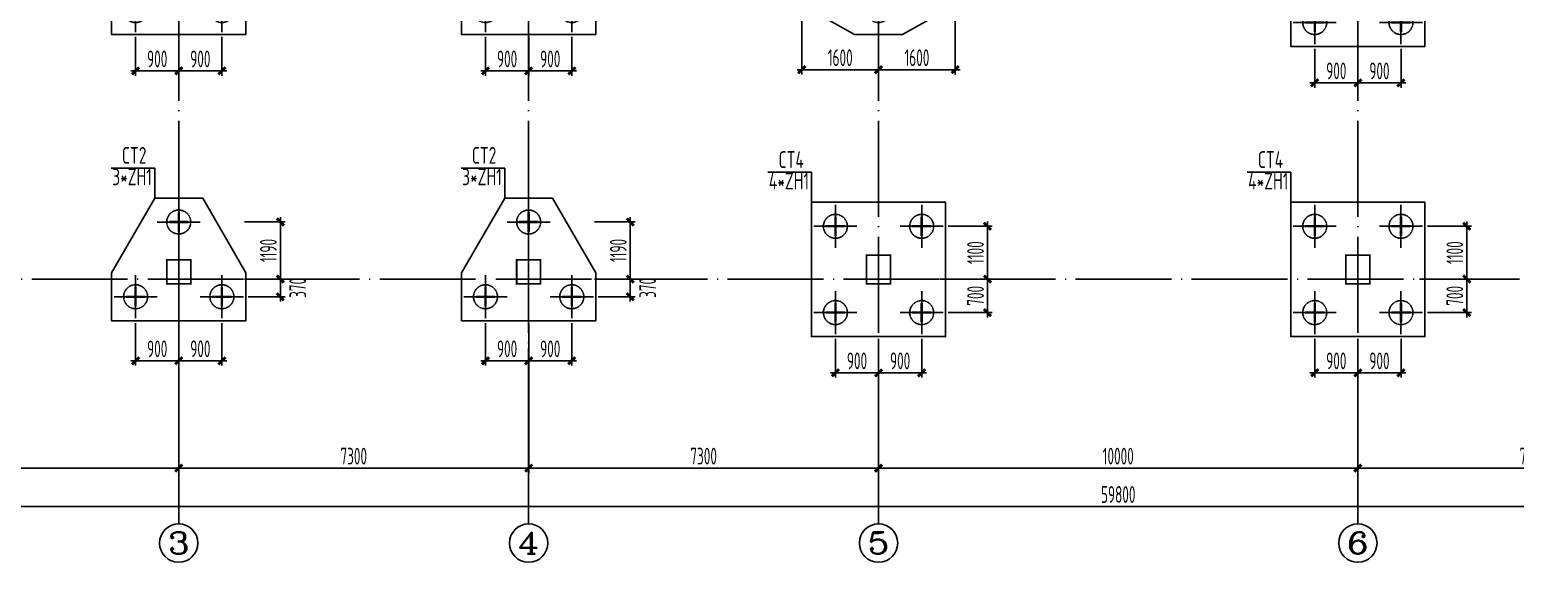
# Model space of a CAD drawing. Extents: x -472319 to -112444, y -516749 to -5704.
# Drawn here: x -408962 to -377968, y -167784 to -156676 of the extents above; entities that cross this region are included whole.
import ezdxf
from ezdxf.enums import TextEntityAlignment as Align

# ---------------------------------------------------------------- set-up
doc = ezdxf.new("R2010")
doc.units = 0
doc.header["$LTSCALE"] = 100
doc.header["$MEASUREMENT"] = 0
for name, pattern in [('CENTER', [2, 1.25, -0.25, 0.25, -0.25]), ('DASHED', [0.75, 0.5, -0.25]), ('DOTE', [2.42, 2, -0.2, 0.02, -0.2])]:
    doc.linetypes.add(name, pattern=pattern)
for name, color, linetype in [('AXIS', 3, 'Continuous'), ('AXIS_TEXT', 7, 'Continuous'), ('CT', 255, 'Continuous'), ('DOTE', 1, 'CENTER'), ('PILE_DASH', 9, 'DASHED'), ('填充', 8, 'Continuous'), ('柱', 2, 'Continuous'), ('桩线', 3, 'Continuous'), ('洞口边线', 7, 'Continuous')]:
    doc.layers.add(name, color=color, linetype=linetype)
doc.styles.add('_TCH_AXIS', font='COMPLEX', dxfattribs={"bigfont": 'GBCBIG'})
doc.styles.add('COMPLEX', font='COMPLEX')
doc.styles.add('HZ', font='tssdeng.shx', dxfattribs={"width": 0.6, "height": 350, "bigfont": 'a.shx'})
doc.styles.add('TSSD_Dimension', font='Tssdeng.shx', dxfattribs={"width": 0.7, "bigfont": 'hztxt.shx'})
doc.dimstyles.new('DIMN', dxfattribs={"dimtxt": 350, "dimasz": 150, "dimexe": 100, "dimexo": 100, "dimgap": 75, "dimtad": 1, "dimdec": 0, "dimzin": 0, "dimdsep": 46, "dimtxsty": 'HZ', "dimblk": 'ARCHTICK', "dimcen": 0.09, "dimdle": 100, "dimclrd": 3, "dimclre": 3, "dimclrt": 7, "dimazin": 2, "dimtfac": 1, "dimtdec": 0, "dimtmove": 2, "dimatfit": 3, "dimldrblk": 'ARCHTICK', "dimfxl": 1, "dimtolj": 1, "dimtzin": 0, "dimarcsym": 0})

# ---------------------------------------------------------------- blocks, each defined once
blk = doc.blocks.new('_ArchTick')
at = {"color": 0, "linetype": 'ByBlock', "const_width": 0.4}
blk.add_lwpolyline([(-0.5, -0.5), (0.5, 0.5)], dxfattribs=at)
blk = doc.blocks.new('*D164')
at = {"layer": 'AXIS', "color": 3, "lineweight": -2, "transparency": 16777216}
for p, q in [((-413152, -163420), (-413152, -165920)), ((-405852, -163420), (-405852, -165920)), ((-413252, -165820), (-405752, -165820))]:
    blk.add_line(p, q, dxfattribs=at)
at = {"layer": 'Defpoints', "color": 0, "transparency": 16777216}
for p in [(-413152, -163320), (-405852, -163320), (-405852, -165820)]:
    blk.add_point(p, dxfattribs=at)
at = {"layer": 'AXIS', "color": 3, "lineweight": -2, "transparency": 16777216, "xscale": 150, "yscale": 150, "zscale": 150, "rotation": 180}
blk.add_blockref('_ArchTick', (-413152, -165820), dxfattribs=at)
at = {"layer": 'AXIS', "color": 3, "lineweight": -2, "transparency": 16777216, "xscale": 150, "yscale": 150, "zscale": 150}
blk.add_blockref('_ArchTick', (-405852, -165820), dxfattribs=at)
at = {"layer": 'AXIS', "color": 7, "transparency": 16777216, "insert": (-409502, -165570), "char_height": 350, "attachment_point": 5, "style": 'HZ'}
blk.add_mtext('\\A1;7300', dxfattribs=at)
blk = doc.blocks.new('*D165')
at = {"layer": 'AXIS', "color": 3, "lineweight": -2, "transparency": 16777216}
for p, q in [((-405852, -163420), (-405852, -165920)), ((-398552, -163420), (-398552, -165920)), ((-405952, -165820), (-398452, -165820))]:
    blk.add_line(p, q, dxfattribs=at)
at = {"layer": 'Defpoints', "color": 0, "transparency": 16777216}
for p in [(-405852, -163320), (-398552, -163320), (-398552, -165820)]:
    blk.add_point(p, dxfattribs=at)
at = {"layer": 'AXIS', "color": 3, "lineweight": -2, "transparency": 16777216, "xscale": 150, "yscale": 150, "zscale": 150, "rotation": 180}
blk.add_blockref('_ArchTick', (-405852, -165820), dxfattribs=at)
at = {"layer": 'AXIS', "color": 3, "lineweight": -2, "transparency": 16777216, "xscale": 150, "yscale": 150, "zscale": 150}
blk.add_blockref('_ArchTick', (-398552, -165820), dxfattribs=at)
at = {"layer": 'AXIS', "color": 7, "transparency": 16777216, "insert": (-402202, -165570), "char_height": 350, "attachment_point": 5, "style": 'HZ'}
blk.add_mtext('\\A1;7300', dxfattribs=at)
blk = doc.blocks.new('*D166')
at = {"layer": 'AXIS', "color": 3, "lineweight": -2, "transparency": 16777216}
for p, q in [((-398552, -163420), (-398552, -165920)), ((-391252, -163420), (-391252, -165920)), ((-398652, -165820), (-391152, -165820))]:
    blk.add_line(p, q, dxfattribs=at)
at = {"layer": 'Defpoints', "color": 0, "transparency": 16777216}
for p in [(-398552, -163320), (-391252, -163320), (-391252, -165820)]:
    blk.add_point(p, dxfattribs=at)
at = {"layer": 'AXIS', "color": 3, "lineweight": -2, "transparency": 16777216, "xscale": 150, "yscale": 150, "zscale": 150, "rotation": 180}
blk.add_blockref('_ArchTick', (-398552, -165820), dxfattribs=at)
at = {"layer": 'AXIS', "color": 3, "lineweight": -2, "transparency": 16777216, "xscale": 150, "yscale": 150, "zscale": 150}
blk.add_blockref('_ArchTick', (-391252, -165820), dxfattribs=at)
at = {"layer": 'AXIS', "color": 7, "transparency": 16777216, "insert": (-394902, -165570), "char_height": 350, "attachment_point": 5, "style": 'HZ'}
blk.add_mtext('\\A1;7300', dxfattribs=at)
blk = doc.blocks.new('*D167')
at = {"layer": 'AXIS', "color": 3, "lineweight": -2, "transparency": 16777216}
for p, q in [((-391252, -163420), (-391252, -165920)), ((-381252, -163420), (-381252, -165920)), ((-391352, -165820), (-381152, -165820))]:
    blk.add_line(p, q, dxfattribs=at)
at = {"layer": 'Defpoints', "color": 0, "transparency": 16777216}
for p in [(-391252, -163320), (-381252, -163320), (-381252, -165820)]:
    blk.add_point(p, dxfattribs=at)
at = {"layer": 'AXIS', "color": 3, "lineweight": -2, "transparency": 16777216, "xscale": 150, "yscale": 150, "zscale": 150, "rotation": 180}
blk.add_blockref('_ArchTick', (-391252, -165820), dxfattribs=at)
at = {"layer": 'AXIS', "color": 3, "lineweight": -2, "transparency": 16777216, "xscale": 150, "yscale": 150, "zscale": 150}
blk.add_blockref('_ArchTick', (-381252, -165820), dxfattribs=at)
at = {"layer": 'AXIS', "color": 7, "transparency": 16777216, "insert": (-386252, -165570), "char_height": 350, "attachment_point": 5, "style": 'HZ'}
blk.add_mtext('\\A1;10000', dxfattribs=at)
blk = doc.blocks.new('*D168')
at = {"layer": 'AXIS', "color": 3, "lineweight": -2, "transparency": 16777216}
for p, q in [((-381252, -163420), (-381252, -165920)), ((-373952, -163420), (-373952, -165920)), ((-381352, -165820), (-373852, -165820))]:
    blk.add_line(p, q, dxfattribs=at)
at = {"layer": 'Defpoints', "color": 0, "transparency": 16777216}
for p in [(-381252, -163320), (-373952, -163320), (-373952, -165820)]:
    blk.add_point(p, dxfattribs=at)
at = {"layer": 'AXIS', "color": 3, "lineweight": -2, "transparency": 16777216, "xscale": 150, "yscale": 150, "zscale": 150, "rotation": 180}
blk.add_blockref('_ArchTick', (-381252, -165820), dxfattribs=at)
at = {"layer": 'AXIS', "color": 3, "lineweight": -2, "transparency": 16777216, "xscale": 150, "yscale": 150, "zscale": 150}
blk.add_blockref('_ArchTick', (-373952, -165820), dxfattribs=at)
at = {"layer": 'AXIS', "color": 7, "transparency": 16777216, "insert": (-377602, -165570), "char_height": 350, "attachment_point": 5, "style": 'HZ'}
blk.add_mtext('\\A1;7300', dxfattribs=at)
blk = doc.blocks.new('*D172')
at = {"layer": 'AXIS', "color": 3, "lineweight": -2, "transparency": 16777216}
for p, q in [((-416152, -163420), (-416152, -166720)), ((-356352, -163420), (-356352, -166720)), ((-416252, -166620), (-356252, -166620))]:
    blk.add_line(p, q, dxfattribs=at)
at = {"layer": 'Defpoints', "color": 0, "transparency": 16777216}
for p in [(-416152, -163320), (-356352, -163320), (-356352, -166620)]:
    blk.add_point(p, dxfattribs=at)
at = {"layer": 'AXIS', "color": 3, "lineweight": -2, "transparency": 16777216, "xscale": 150, "yscale": 150, "zscale": 150, "rotation": 180}
blk.add_blockref('_ArchTick', (-416152, -166620), dxfattribs=at)
at = {"layer": 'AXIS', "color": 3, "lineweight": -2, "transparency": 16777216, "xscale": 150, "yscale": 150, "zscale": 150}
blk.add_blockref('_ArchTick', (-356352, -166620), dxfattribs=at)
at = {"layer": 'AXIS', "color": 7, "transparency": 16777216, "insert": (-386252, -166370), "char_height": 350, "attachment_point": 5, "style": 'HZ'}
blk.add_mtext('\\A1;59800', dxfattribs=at)
blk = doc.blocks.new('_AXISO')
blk.add_circle((0, 0), 0.5)
at = {"layer": 'AXIS_TEXT', "style": 'COMPLEX', "width": 1.041667}
blk.add_attdef('A', text='', height=0.56, dxfattribs=at).set_placement((-0.25, -0.28), (0.25, -0.28), align=Align.FIT)
blk = doc.blocks.new('A$C75B14074')
at = {"layer": 'CT'}
blk.add_lwpolyline([(1900, 2559), (900, 2559), (0, 1000), (0, 0), (2800, 0), (2800, 1000), (1900, 2559)], dxfattribs=at)
at = {"layer": 'Defpoints', "ltscale": 0.5}
blk.add_point((1400, 1020), dxfattribs=at)
at = {"layer": 'PILE_DASH', "ltscale": 0.2}
for points in [[(1400, 2309, 1), (1400, 1809, 1)], [(500, 750, 1), (500, 250, 1)], [(2300, 750, 1), (2300, 250, 1)]]:
    blk.add_lwpolyline(points, format="xyb", close=True, dxfattribs=at)
at = {"layer": '桩线', "ltscale": 10}
for p, q in [((1400, 2509), (1400, 1609)), ((950, 2059), (1850, 2059)), ((500, 950), (500, 50)), ((2300, 950), (2300, 50)), ((50, 500), (950, 500)), ((1850, 500), (2750, 500))]:
    blk.add_line(p, q, dxfattribs=at)
at = {"layer": '桩线', "const_width": 50}
for points in [[(1400, 1859), (1400, 2259)], [(1600, 2059), (1200, 2059)], [(500, 300), (500, 700)], [(2300, 300), (2300, 700)], [(700, 500), (300, 500)], [(2500, 500), (2100, 500)]]:
    blk.add_lwpolyline(points, dxfattribs=at)
blk = doc.blocks.new('*D263')
at = {"layer": 'Defpoints', "color": 0, "transparency": 16777216}
for p in [(-404502, -161876), (-403733, -161876), (-404502, -162246)]:
    blk.add_point(p, dxfattribs=at)
at = {"layer": '填充', "color": 3, "lineweight": -2, "transparency": 16777216}
for p, q in [((-403733, -162346), (-403733, -161776)), ((-404402, -161876), (-403633, -161876)), ((-404402, -162246), (-403633, -162246))]:
    blk.add_line(p, q, dxfattribs=at)
at = {"layer": '填充', "color": 3, "lineweight": -2, "transparency": 16777216, "xscale": 150, "yscale": 150, "zscale": 150}
for p, rotation in [((-403733, -161876), 90), ((-403733, -162246), 270)]:
    blk.add_blockref('_ArchTick', p, dxfattribs=dict(at, rotation=rotation))
at = {"layer": '填充', "color": 7, "transparency": 16777216, "insert": (-403370, -162061), "char_height": 350, "attachment_point": 5, "rotation": 90, "style": 'HZ'}
blk.add_mtext('\\A1;370', dxfattribs=at)
blk = doc.blocks.new('*D97')
at = {"layer": 'Defpoints', "color": 0, "transparency": 16777216}
for p in [(-404578, -160686), (-404578, -161876), (-403733, -161876)]:
    blk.add_point(p, dxfattribs=at)
at = {"layer": '填充', "color": 3, "lineweight": -2, "transparency": 16777216}
for p, q in [((-404478, -160686), (-403633, -160686)), ((-403733, -160586), (-403733, -161976)), ((-404478, -161876), (-403633, -161876))]:
    blk.add_line(p, q, dxfattribs=at)
at = {"layer": '填充', "color": 3, "lineweight": -2, "transparency": 16777216, "xscale": 150, "yscale": 150, "zscale": 150}
for p, rotation in [((-403733, -160686), 90), ((-403733, -161876), 270)]:
    blk.add_blockref('_ArchTick', p, dxfattribs=dict(at, rotation=rotation))
at = {"layer": '填充', "color": 7, "transparency": 16777216, "insert": (-403983, -161281), "char_height": 350, "attachment_point": 5, "rotation": 90, "style": 'HZ'}
blk.add_mtext('\\A1;1190', dxfattribs=at)
blk = doc.blocks.new('*D264')
at = {"layer": 'Defpoints', "color": 0, "transparency": 16777216}
for p in [(-405852, -162696), (-404952, -162696), (-405852, -163582)]:
    blk.add_point(p, dxfattribs=at)
at = {"layer": '填充', "color": 3, "lineweight": -2, "transparency": 16777216}
for p, q in [((-405852, -162796), (-405852, -163682)), ((-404952, -162796), (-404952, -163682)), ((-404852, -163582), (-405952, -163582))]:
    blk.add_line(p, q, dxfattribs=at)
at = {"layer": '填充', "color": 3, "lineweight": -2, "transparency": 16777216, "xscale": 150, "yscale": 150, "zscale": 150, "rotation": 180}
blk.add_blockref('_ArchTick', (-405852, -163582), dxfattribs=at)
at = {"layer": '填充', "color": 3, "lineweight": -2, "transparency": 16777216, "xscale": 150, "yscale": 150, "zscale": 150}
blk.add_blockref('_ArchTick', (-404952, -163582), dxfattribs=at)
at = {"layer": '填充', "color": 7, "transparency": 16777216, "insert": (-405402, -163332), "char_height": 350, "attachment_point": 5, "style": 'HZ'}
blk.add_mtext('\\A1;900', dxfattribs=at)
blk = doc.blocks.new('*D98')
at = {"layer": 'Defpoints', "color": 0, "transparency": 16777216}
for p in [(-406752, -162696), (-405852, -162696), (-405852, -163582)]:
    blk.add_point(p, dxfattribs=at)
at = {"layer": '填充', "color": 3, "lineweight": -2, "transparency": 16777216}
for p, q in [((-406752, -162796), (-406752, -163682)), ((-405852, -162796), (-405852, -163682)), ((-406852, -163582), (-405752, -163582))]:
    blk.add_line(p, q, dxfattribs=at)
at = {"layer": '填充', "color": 3, "lineweight": -2, "transparency": 16777216, "xscale": 150, "yscale": 150, "zscale": 150, "rotation": 180}
blk.add_blockref('_ArchTick', (-406752, -163582), dxfattribs=at)
at = {"layer": '填充', "color": 3, "lineweight": -2, "transparency": 16777216, "xscale": 150, "yscale": 150, "zscale": 150}
blk.add_blockref('_ArchTick', (-405852, -163582), dxfattribs=at)
at = {"layer": '填充', "color": 7, "transparency": 16777216, "insert": (-406302, -163332), "char_height": 350, "attachment_point": 5, "style": 'HZ'}
blk.add_mtext('\\A1;900', dxfattribs=at)
blk = doc.blocks.new('*D99')
at = {"layer": 'Defpoints', "color": 0, "transparency": 16777216}
for p in [(-397202, -161876), (-396433, -161876), (-397202, -162246)]:
    blk.add_point(p, dxfattribs=at)
at = {"layer": '填充', "color": 3, "lineweight": -2, "transparency": 16777216}
for p, q in [((-396433, -162346), (-396433, -161776)), ((-397102, -161876), (-396333, -161876)), ((-397102, -162246), (-396333, -162246))]:
    blk.add_line(p, q, dxfattribs=at)
at = {"layer": '填充', "color": 3, "lineweight": -2, "transparency": 16777216, "xscale": 150, "yscale": 150, "zscale": 150}
for p, rotation in [((-396433, -161876), 90), ((-396433, -162246), 270)]:
    blk.add_blockref('_ArchTick', p, dxfattribs=dict(at, rotation=rotation))
at = {"layer": '填充', "color": 7, "transparency": 16777216, "insert": (-396070, -162061), "char_height": 350, "attachment_point": 5, "rotation": 90, "style": 'HZ'}
blk.add_mtext('\\A1;370', dxfattribs=at)
blk = doc.blocks.new('*D100')
at = {"layer": 'Defpoints', "color": 0, "transparency": 16777216}
for p in [(-397278, -160686), (-397278, -161876), (-396433, -161876)]:
    blk.add_point(p, dxfattribs=at)
at = {"layer": '填充', "color": 3, "lineweight": -2, "transparency": 16777216}
for p, q in [((-397178, -160686), (-396333, -160686)), ((-396433, -160586), (-396433, -161976)), ((-397178, -161876), (-396333, -161876))]:
    blk.add_line(p, q, dxfattribs=at)
at = {"layer": '填充', "color": 3, "lineweight": -2, "transparency": 16777216, "xscale": 150, "yscale": 150, "zscale": 150}
for p, rotation in [((-396433, -160686), 90), ((-396433, -161876), 270)]:
    blk.add_blockref('_ArchTick', p, dxfattribs=dict(at, rotation=rotation))
at = {"layer": '填充', "color": 7, "transparency": 16777216, "insert": (-396683, -161281), "char_height": 350, "attachment_point": 5, "rotation": 90, "style": 'HZ'}
blk.add_mtext('\\A1;1190', dxfattribs=at)
blk = doc.blocks.new('*D101')
at = {"layer": 'Defpoints', "color": 0, "transparency": 16777216}
for p in [(-398552, -162696), (-397652, -162696), (-398552, -163582)]:
    blk.add_point(p, dxfattribs=at)
at = {"layer": '填充', "color": 3, "lineweight": -2, "transparency": 16777216}
for p, q in [((-398552, -162796), (-398552, -163682)), ((-397652, -162796), (-397652, -163682)), ((-397552, -163582), (-398652, -163582))]:
    blk.add_line(p, q, dxfattribs=at)
at = {"layer": '填充', "color": 3, "lineweight": -2, "transparency": 16777216, "xscale": 150, "yscale": 150, "zscale": 150, "rotation": 180}
blk.add_blockref('_ArchTick', (-398552, -163582), dxfattribs=at)
at = {"layer": '填充', "color": 3, "lineweight": -2, "transparency": 16777216, "xscale": 150, "yscale": 150, "zscale": 150}
blk.add_blockref('_ArchTick', (-397652, -163582), dxfattribs=at)
at = {"layer": '填充', "color": 7, "transparency": 16777216, "insert": (-398102, -163332), "char_height": 350, "attachment_point": 5, "style": 'HZ'}
blk.add_mtext('\\A1;900', dxfattribs=at)
blk = doc.blocks.new('*D102')
at = {"layer": 'Defpoints', "color": 0, "transparency": 16777216}
for p in [(-399452, -162696), (-398552, -162696), (-398552, -163582)]:
    blk.add_point(p, dxfattribs=at)
at = {"layer": '填充', "color": 3, "lineweight": -2, "transparency": 16777216}
for p, q in [((-399452, -162796), (-399452, -163682)), ((-398552, -162796), (-398552, -163682)), ((-399552, -163582), (-398452, -163582))]:
    blk.add_line(p, q, dxfattribs=at)
at = {"layer": '填充', "color": 3, "lineweight": -2, "transparency": 16777216, "xscale": 150, "yscale": 150, "zscale": 150, "rotation": 180}
blk.add_blockref('_ArchTick', (-399452, -163582), dxfattribs=at)
at = {"layer": '填充', "color": 3, "lineweight": -2, "transparency": 16777216, "xscale": 150, "yscale": 150, "zscale": 150}
blk.add_blockref('_ArchTick', (-398552, -163582), dxfattribs=at)
at = {"layer": '填充', "color": 7, "transparency": 16777216, "insert": (-399002, -163332), "char_height": 350, "attachment_point": 5, "style": 'HZ'}
blk.add_mtext('\\A1;900', dxfattribs=at)
blk = doc.blocks.new('A$C20973FE6')
at = {"layer": 'CT'}
blk.add_lwpolyline([(0, 2800), (2800, 2800), (2800, 0), (0, 0)], close=True, dxfattribs=at)
at = {"layer": 'Defpoints', "ltscale": 0.5}
blk.add_point((1400, 1400), dxfattribs=at)
at = {"layer": 'PILE_DASH', "ltscale": 0.2}
for points in [[(500, 2050, -1), (500, 2550, -1)], [(2300, 2050, -1), (2300, 2550, -1)], [(500, 250, -1), (500, 750, -1)], [(2300, 250, -1), (2300, 750, -1)]]:
    blk.add_lwpolyline(points, format="xyb", close=True, dxfattribs=at)
at = {"layer": '桩线', "ltscale": 10}
for p, q in [((500, 1850), (500, 2750)), ((2300, 1850), (2300, 2750)), ((50, 2300), (950, 2300)), ((1850, 2300), (2750, 2300)), ((500, 50), (500, 950)), ((2300, 50), (2300, 950)), ((50, 500), (950, 500)), ((1850, 500), (2750, 500))]:
    blk.add_line(p, q, dxfattribs=at)
at = {"layer": '桩线', "const_width": 50}
for points in [[(500, 2500), (500, 2100)], [(2300, 2500), (2300, 2100)], [(700, 2300), (300, 2300)], [(2500, 2300), (2100, 2300)], [(500, 700), (500, 300)], [(2300, 700), (2300, 300)], [(700, 500), (300, 500)], [(2500, 500), (2100, 500)]]:
    blk.add_lwpolyline(points, dxfattribs=at)
blk = doc.blocks.new('*D136')
at = {"layer": 'Defpoints', "color": 0, "transparency": 16777216}
for p in [(-389902, -160776), (-389902, -161876), (-388979, -161876)]:
    blk.add_point(p, dxfattribs=at)
at = {"layer": '填充', "color": 3, "lineweight": -2, "transparency": 16777216}
for p, q in [((-389802, -160776), (-388879, -160776)), ((-388979, -160676), (-388979, -161976)), ((-389802, -161876), (-388879, -161876))]:
    blk.add_line(p, q, dxfattribs=at)
at = {"layer": '填充', "color": 3, "lineweight": -2, "transparency": 16777216, "xscale": 150, "yscale": 150, "zscale": 150}
for p, rotation in [((-388979, -160776), 90), ((-388979, -161876), 270)]:
    blk.add_blockref('_ArchTick', p, dxfattribs=dict(at, rotation=rotation))
at = {"layer": '填充', "color": 7, "transparency": 16777216, "insert": (-389229, -161326), "char_height": 350, "attachment_point": 5, "rotation": 90, "style": 'HZ'}
blk.add_mtext('\\A1;1100', dxfattribs=at)
blk = doc.blocks.new('*D137')
at = {"layer": 'Defpoints', "color": 0, "transparency": 16777216}
for p in [(-390065, -161876), (-388979, -161876), (-389902, -162576)]:
    blk.add_point(p, dxfattribs=at)
at = {"layer": '填充', "color": 3, "lineweight": -2, "transparency": 16777216}
for p, q in [((-388979, -162676), (-388979, -161776)), ((-389965, -161876), (-388879, -161876)), ((-389802, -162576), (-388879, -162576))]:
    blk.add_line(p, q, dxfattribs=at)
at = {"layer": '填充', "color": 3, "lineweight": -2, "transparency": 16777216, "xscale": 150, "yscale": 150, "zscale": 150}
for p, rotation in [((-388979, -161876), 90), ((-388979, -162576), 270)]:
    blk.add_blockref('_ArchTick', p, dxfattribs=dict(at, rotation=rotation))
at = {"layer": '填充', "color": 7, "transparency": 16777216, "insert": (-389229, -162226), "char_height": 350, "attachment_point": 5, "rotation": 90, "style": 'HZ'}
blk.add_mtext('\\A1;700', dxfattribs=at)
blk = doc.blocks.new('*D138')
at = {"layer": 'Defpoints', "color": 0, "transparency": 16777216}
for p in [(-391252, -163026), (-390352, -163026), (-391252, -163833)]:
    blk.add_point(p, dxfattribs=at)
at = {"layer": '填充', "color": 3, "lineweight": -2, "transparency": 16777216}
for p, q in [((-391252, -163126), (-391252, -163933)), ((-390352, -163126), (-390352, -163933)), ((-390252, -163833), (-391352, -163833))]:
    blk.add_line(p, q, dxfattribs=at)
at = {"layer": '填充', "color": 3, "lineweight": -2, "transparency": 16777216, "xscale": 150, "yscale": 150, "zscale": 150, "rotation": 180}
blk.add_blockref('_ArchTick', (-391252, -163833), dxfattribs=at)
at = {"layer": '填充', "color": 3, "lineweight": -2, "transparency": 16777216, "xscale": 150, "yscale": 150, "zscale": 150}
blk.add_blockref('_ArchTick', (-390352, -163833), dxfattribs=at)
at = {"layer": '填充', "color": 7, "transparency": 16777216, "insert": (-390802, -163583), "char_height": 350, "attachment_point": 5, "style": 'HZ'}
blk.add_mtext('\\A1;900', dxfattribs=at)
blk = doc.blocks.new('*D139')
at = {"layer": 'Defpoints', "color": 0, "transparency": 16777216}
for p in [(-392152, -163026), (-391252, -163026), (-391252, -163833)]:
    blk.add_point(p, dxfattribs=at)
at = {"layer": '填充', "color": 3, "lineweight": -2, "transparency": 16777216}
for p, q in [((-392152, -163126), (-392152, -163933)), ((-391252, -163126), (-391252, -163933)), ((-392252, -163833), (-391152, -163833))]:
    blk.add_line(p, q, dxfattribs=at)
at = {"layer": '填充', "color": 3, "lineweight": -2, "transparency": 16777216, "xscale": 150, "yscale": 150, "zscale": 150, "rotation": 180}
blk.add_blockref('_ArchTick', (-392152, -163833), dxfattribs=at)
at = {"layer": '填充', "color": 3, "lineweight": -2, "transparency": 16777216, "xscale": 150, "yscale": 150, "zscale": 150}
blk.add_blockref('_ArchTick', (-391252, -163833), dxfattribs=at)
at = {"layer": '填充', "color": 7, "transparency": 16777216, "insert": (-391702, -163583), "char_height": 350, "attachment_point": 5, "style": 'HZ'}
blk.add_mtext('\\A1;900', dxfattribs=at)
blk = doc.blocks.new('*D140')
at = {"layer": 'Defpoints', "color": 0, "transparency": 16777216}
for p in [(-379902, -160776), (-379902, -161876), (-378979, -161876)]:
    blk.add_point(p, dxfattribs=at)
at = {"layer": '填充', "color": 3, "lineweight": -2, "transparency": 16777216}
for p, q in [((-379802, -160776), (-378879, -160776)), ((-378979, -160676), (-378979, -161976)), ((-379802, -161876), (-378879, -161876))]:
    blk.add_line(p, q, dxfattribs=at)
at = {"layer": '填充', "color": 3, "lineweight": -2, "transparency": 16777216, "xscale": 150, "yscale": 150, "zscale": 150}
for p, rotation in [((-378979, -160776), 90), ((-378979, -161876), 270)]:
    blk.add_blockref('_ArchTick', p, dxfattribs=dict(at, rotation=rotation))
at = {"layer": '填充', "color": 7, "transparency": 16777216, "insert": (-379229, -161326), "char_height": 350, "attachment_point": 5, "rotation": 90, "style": 'HZ'}
blk.add_mtext('\\A1;1100', dxfattribs=at)
blk = doc.blocks.new('*D141')
at = {"layer": 'Defpoints', "color": 0, "transparency": 16777216}
for p in [(-380065, -161876), (-378979, -161876), (-379902, -162576)]:
    blk.add_point(p, dxfattribs=at)
at = {"layer": '填充', "color": 3, "lineweight": -2, "transparency": 16777216}
for p, q in [((-378979, -162676), (-378979, -161776)), ((-379965, -161876), (-378879, -161876)), ((-379802, -162576), (-378879, -162576))]:
    blk.add_line(p, q, dxfattribs=at)
at = {"layer": '填充', "color": 3, "lineweight": -2, "transparency": 16777216, "xscale": 150, "yscale": 150, "zscale": 150}
for p, rotation in [((-378979, -161876), 90), ((-378979, -162576), 270)]:
    blk.add_blockref('_ArchTick', p, dxfattribs=dict(at, rotation=rotation))
at = {"layer": '填充', "color": 7, "transparency": 16777216, "insert": (-379229, -162226), "char_height": 350, "attachment_point": 5, "rotation": 90, "style": 'HZ'}
blk.add_mtext('\\A1;700', dxfattribs=at)
blk = doc.blocks.new('*D142')
at = {"layer": 'Defpoints', "color": 0, "transparency": 16777216}
for p in [(-381252, -163026), (-380352, -163026), (-381252, -163833)]:
    blk.add_point(p, dxfattribs=at)
at = {"layer": '填充', "color": 3, "lineweight": -2, "transparency": 16777216}
for p, q in [((-381252, -163126), (-381252, -163933)), ((-380352, -163126), (-380352, -163933)), ((-380252, -163833), (-381352, -163833))]:
    blk.add_line(p, q, dxfattribs=at)
at = {"layer": '填充', "color": 3, "lineweight": -2, "transparency": 16777216, "xscale": 150, "yscale": 150, "zscale": 150, "rotation": 180}
blk.add_blockref('_ArchTick', (-381252, -163833), dxfattribs=at)
at = {"layer": '填充', "color": 3, "lineweight": -2, "transparency": 16777216, "xscale": 150, "yscale": 150, "zscale": 150}
blk.add_blockref('_ArchTick', (-380352, -163833), dxfattribs=at)
at = {"layer": '填充', "color": 7, "transparency": 16777216, "insert": (-380802, -163583), "char_height": 350, "attachment_point": 5, "style": 'HZ'}
blk.add_mtext('\\A1;900', dxfattribs=at)
blk = doc.blocks.new('*D143')
at = {"layer": 'Defpoints', "color": 0, "transparency": 16777216}
for p in [(-382152, -163026), (-381252, -163026), (-381252, -163833)]:
    blk.add_point(p, dxfattribs=at)
at = {"layer": '填充', "color": 3, "lineweight": -2, "transparency": 16777216}
for p, q in [((-382152, -163126), (-382152, -163933)), ((-381252, -163126), (-381252, -163933)), ((-382252, -163833), (-381152, -163833))]:
    blk.add_line(p, q, dxfattribs=at)
at = {"layer": '填充', "color": 3, "lineweight": -2, "transparency": 16777216, "xscale": 150, "yscale": 150, "zscale": 150, "rotation": 180}
blk.add_blockref('_ArchTick', (-382152, -163833), dxfattribs=at)
at = {"layer": '填充', "color": 3, "lineweight": -2, "transparency": 16777216, "xscale": 150, "yscale": 150, "zscale": 150}
blk.add_blockref('_ArchTick', (-381252, -163833), dxfattribs=at)
at = {"layer": '填充', "color": 7, "transparency": 16777216, "insert": (-381702, -163583), "char_height": 350, "attachment_point": 5, "style": 'HZ'}
blk.add_mtext('\\A1;900', dxfattribs=at)
blk = doc.blocks.new('A$C28571D46')
at = {"layer": 'CT'}
blk.add_lwpolyline([(2800, 0), (0, 0), (0, 0), (0, 4600), (2800, 4600), (2800, 0), (2800, 0)], dxfattribs=at)
at = {"layer": 'Defpoints', "ltscale": 0.5}
blk.add_point((1400, 2300), dxfattribs=at)
at = {"layer": 'PILE_DASH', "ltscale": 0.2}
for points in [[(500, 3850, -1), (500, 4350, -1)], [(2300, 3850, -1), (2300, 4350, -1)], [(500, 2050, -1), (500, 2550, -1)], [(2300, 2050, -1), (2300, 2550, -1)], [(500, 250, -1), (500, 750, -1)], [(2300, 250, -1), (2300, 750, -1)]]:
    blk.add_lwpolyline(points, format="xyb", close=True, dxfattribs=at)
at = {"layer": '桩线', "ltscale": 10}
for p, q in [((500, 3650), (500, 4550)), ((2300, 3650), (2300, 4550)), ((50, 4100), (950, 4100)), ((1850, 4100), (2750, 4100)), ((500, 1850), (500, 2750)), ((2300, 1850), (2300, 2750)), ((50, 2300), (950, 2300)), ((1850, 2300), (2750, 2300)), ((500, 50), (500, 950)), ((2300, 50), (2300, 950)), ((50, 500), (950, 500)), ((1850, 500), (2750, 500))]:
    blk.add_line(p, q, dxfattribs=at)
at = {"layer": '桩线', "const_width": 50}
for points in [[(700, 4100), (300, 4100)], [(500, 4300), (500, 3900)], [(2500, 4100), (2100, 4100)], [(2300, 4300), (2300, 3900)], [(500, 2500), (500, 2100)], [(2300, 2500), (2300, 2100)], [(700, 2300), (300, 2300)], [(2500, 2300), (2100, 2300)], [(500, 700), (500, 300)], [(2300, 700), (2300, 300)], [(700, 500), (300, 500)], [(2500, 500), (2100, 500)]]:
    blk.add_lwpolyline(points, dxfattribs=at)
blk = doc.blocks.new('*D252')
at = {"layer": 'Defpoints', "color": 0, "transparency": 16777216}
for p in [(-405852, -156726), (-404952, -156726), (-405852, -157535)]:
    blk.add_point(p, dxfattribs=at)
at = {"layer": '填充', "color": 3, "lineweight": -2, "transparency": 16777216}
for p, q in [((-405852, -156826), (-405852, -157635)), ((-404952, -156826), (-404952, -157635)), ((-404852, -157535), (-405952, -157535))]:
    blk.add_line(p, q, dxfattribs=at)
at = {"layer": '填充', "color": 3, "lineweight": -2, "transparency": 16777216, "xscale": 150, "yscale": 150, "zscale": 150, "rotation": 180}
blk.add_blockref('_ArchTick', (-405852, -157535), dxfattribs=at)
at = {"layer": '填充', "color": 3, "lineweight": -2, "transparency": 16777216, "xscale": 150, "yscale": 150, "zscale": 150}
blk.add_blockref('_ArchTick', (-404952, -157535), dxfattribs=at)
at = {"layer": '填充', "color": 7, "transparency": 16777216, "insert": (-405402, -157285), "char_height": 350, "attachment_point": 5, "style": 'HZ'}
blk.add_mtext('\\A1;900', dxfattribs=at)
blk = doc.blocks.new('*D253')
at = {"layer": 'Defpoints', "color": 0, "transparency": 16777216}
for p in [(-406752, -156726), (-405852, -156726), (-405852, -157535)]:
    blk.add_point(p, dxfattribs=at)
at = {"layer": '填充', "color": 3, "lineweight": -2, "transparency": 16777216}
for p, q in [((-406752, -156826), (-406752, -157635)), ((-405852, -156826), (-405852, -157635)), ((-406852, -157535), (-405752, -157535))]:
    blk.add_line(p, q, dxfattribs=at)
at = {"layer": '填充', "color": 3, "lineweight": -2, "transparency": 16777216, "xscale": 150, "yscale": 150, "zscale": 150, "rotation": 180}
blk.add_blockref('_ArchTick', (-406752, -157535), dxfattribs=at)
at = {"layer": '填充', "color": 3, "lineweight": -2, "transparency": 16777216, "xscale": 150, "yscale": 150, "zscale": 150}
blk.add_blockref('_ArchTick', (-405852, -157535), dxfattribs=at)
at = {"layer": '填充', "color": 7, "transparency": 16777216, "insert": (-406302, -157285), "char_height": 350, "attachment_point": 5, "style": 'HZ'}
blk.add_mtext('\\A1;900', dxfattribs=at)
blk = doc.blocks.new('*D22')
at = {"layer": 'Defpoints', "color": 0, "transparency": 16777216}
for p in [(-398552, -156726), (-397652, -156726), (-398552, -157535)]:
    blk.add_point(p, dxfattribs=at)
at = {"layer": '填充', "color": 3, "lineweight": -2, "transparency": 16777216}
for p, q in [((-398552, -156826), (-398552, -157635)), ((-397652, -156826), (-397652, -157635)), ((-397552, -157535), (-398652, -157535))]:
    blk.add_line(p, q, dxfattribs=at)
at = {"layer": '填充', "color": 3, "lineweight": -2, "transparency": 16777216, "xscale": 150, "yscale": 150, "zscale": 150, "rotation": 180}
blk.add_blockref('_ArchTick', (-398552, -157535), dxfattribs=at)
at = {"layer": '填充', "color": 3, "lineweight": -2, "transparency": 16777216, "xscale": 150, "yscale": 150, "zscale": 150}
blk.add_blockref('_ArchTick', (-397652, -157535), dxfattribs=at)
at = {"layer": '填充', "color": 7, "transparency": 16777216, "insert": (-398102, -157285), "char_height": 350, "attachment_point": 5, "style": 'HZ'}
blk.add_mtext('\\A1;900', dxfattribs=at)
blk = doc.blocks.new('*D23')
at = {"layer": 'Defpoints', "color": 0, "transparency": 16777216}
for p in [(-399452, -156726), (-398552, -156726), (-398552, -157535)]:
    blk.add_point(p, dxfattribs=at)
at = {"layer": '填充', "color": 3, "lineweight": -2, "transparency": 16777216}
for p, q in [((-399452, -156826), (-399452, -157635)), ((-398552, -156826), (-398552, -157635)), ((-399552, -157535), (-398452, -157535))]:
    blk.add_line(p, q, dxfattribs=at)
at = {"layer": '填充', "color": 3, "lineweight": -2, "transparency": 16777216, "xscale": 150, "yscale": 150, "zscale": 150, "rotation": 180}
blk.add_blockref('_ArchTick', (-399452, -157535), dxfattribs=at)
at = {"layer": '填充', "color": 3, "lineweight": -2, "transparency": 16777216, "xscale": 150, "yscale": 150, "zscale": 150}
blk.add_blockref('_ArchTick', (-398552, -157535), dxfattribs=at)
at = {"layer": '填充', "color": 7, "transparency": 16777216, "insert": (-399002, -157285), "char_height": 350, "attachment_point": 5, "style": 'HZ'}
blk.add_mtext('\\A1;900', dxfattribs=at)
blk = doc.blocks.new('*D40')
at = {"layer": 'Defpoints', "color": 0, "transparency": 16777216}
for p in [(-381252, -156726), (-380352, -156976), (-381252, -157785)]:
    blk.add_point(p, dxfattribs=at)
at = {"layer": '填充', "color": 3, "lineweight": -2, "transparency": 16777216}
for p, q in [((-381252, -156826), (-381252, -157885)), ((-380352, -157076), (-380352, -157885)), ((-380252, -157785), (-381352, -157785))]:
    blk.add_line(p, q, dxfattribs=at)
at = {"layer": '填充', "color": 3, "lineweight": -2, "transparency": 16777216, "xscale": 150, "yscale": 150, "zscale": 150, "rotation": 180}
blk.add_blockref('_ArchTick', (-381252, -157785), dxfattribs=at)
at = {"layer": '填充', "color": 3, "lineweight": -2, "transparency": 16777216, "xscale": 150, "yscale": 150, "zscale": 150}
blk.add_blockref('_ArchTick', (-380352, -157785), dxfattribs=at)
at = {"layer": '填充', "color": 7, "transparency": 16777216, "insert": (-380802, -157535), "char_height": 350, "attachment_point": 5, "style": 'HZ'}
blk.add_mtext('\\A1;900', dxfattribs=at)
blk = doc.blocks.new('*D41')
at = {"layer": 'Defpoints', "color": 0, "transparency": 16777216}
for p in [(-381252, -156726), (-382152, -156976), (-381252, -157785)]:
    blk.add_point(p, dxfattribs=at)
at = {"layer": '填充', "color": 3, "lineweight": -2, "transparency": 16777216}
for p, q in [((-381252, -156826), (-381252, -157885)), ((-382152, -157076), (-382152, -157885)), ((-382252, -157785), (-381152, -157785))]:
    blk.add_line(p, q, dxfattribs=at)
at = {"layer": '填充', "color": 3, "lineweight": -2, "transparency": 16777216, "xscale": 150, "yscale": 150, "zscale": 150, "rotation": 180}
blk.add_blockref('_ArchTick', (-382152, -157785), dxfattribs=at)
at = {"layer": '填充', "color": 3, "lineweight": -2, "transparency": 16777216, "xscale": 150, "yscale": 150, "zscale": 150}
blk.add_blockref('_ArchTick', (-381252, -157785), dxfattribs=at)
at = {"layer": '填充', "color": 7, "transparency": 16777216, "insert": (-381702, -157535), "char_height": 350, "attachment_point": 5, "style": 'HZ'}
blk.add_mtext('\\A1;900', dxfattribs=at)
blk = doc.blocks.new('A$C67631B70')
at = {"layer": 'CT', "ltscale": 10}
for p, q in [((0, 3700), (1600, 4600)), ((1600, 4600), (2600, 4600)), ((4200, 3700), (2600, 4600)), ((0, 900), (0, 3700)), ((4200, 3700), (4200, 900)), ((0, 900), (1600, 0)), ((4200, 900), (2600, 0)), ((1600, 0), (2600, 0)), ((1650, 0), (2550, 0))]:
    blk.add_line(p, q, dxfattribs=at)
at = {"layer": 'PILE_DASH', "ltscale": 0.2}
for points in [[(2100, 3850, -1), (2100, 4350, -1)], [(500, 2950, 1), (500, 3450, 1)], [(3700, 2950, -1), (3700, 3450, -1)], [(2100, 2550, 1), (2100, 2050, 1)], [(500, 1650, -1), (500, 1150, -1)], [(3700, 1650, 1), (3700, 1150, 1)], [(2100, 750, 1), (2100, 250, 1)]]:
    blk.add_lwpolyline(points, format="xyb", close=True, dxfattribs=at)
at = {"layer": '桩线', "ltscale": 10}
for p, q in [((2100, 3650), (2100, 4550)), ((1650, 4100), (2550, 4100)), ((500, 2750), (500, 3650)), ((3700, 2750), (3700, 3650)), ((950, 3200), (50, 3200)), ((3250, 3200), (4150, 3200)), ((2100, 2750), (2100, 1850)), ((1650, 2300), (2550, 2300)), ((500, 1850), (500, 950)), ((3700, 1850), (3700, 950)), ((950, 1400), (50, 1400)), ((3250, 1400), (4150, 1400)), ((2100, 950), (2100, 50)), ((1650, 500), (2550, 500))]:
    blk.add_line(p, q, dxfattribs=at)
at = {"layer": '桩线', "const_width": 50}
for points in [[(2300, 4100), (1900, 4100)], [(2100, 4300), (2100, 3900)], [(500, 3400), (500, 3000)], [(3700, 3400), (3700, 3000)], [(300, 3200), (700, 3200)], [(3900, 3200), (3500, 3200)], [(2100, 2100), (2100, 2500)], [(2300, 2300), (1900, 2300)], [(500, 1200), (500, 1600)], [(3700, 1200), (3700, 1600)], [(300, 1400), (700, 1400)], [(3900, 1400), (3500, 1400)], [(2100, 300), (2100, 700)], [(2300, 500), (1900, 500)]]:
    blk.add_lwpolyline(points, dxfattribs=at)
blk = doc.blocks.new('*D43')
at = {"layer": 'Defpoints', "color": 0, "transparency": 16777216}
for p in [(-389652, -155826), (-391252, -156776), (-389652, -157510)]:
    blk.add_point(p, dxfattribs=at)
at = {"layer": '填充', "color": 3, "lineweight": -2, "transparency": 16777216}
for p, q in [((-389652, -155926), (-389652, -157610)), ((-391252, -156876), (-391252, -157610)), ((-391352, -157510), (-389552, -157510))]:
    blk.add_line(p, q, dxfattribs=at)
at = {"layer": '填充', "color": 3, "lineweight": -2, "transparency": 16777216, "xscale": 150, "yscale": 150, "zscale": 150, "rotation": 180}
blk.add_blockref('_ArchTick', (-391252, -157510), dxfattribs=at)
at = {"layer": '填充', "color": 3, "lineweight": -2, "transparency": 16777216, "xscale": 150, "yscale": 150, "zscale": 150}
blk.add_blockref('_ArchTick', (-389652, -157510), dxfattribs=at)
at = {"layer": '填充', "color": 7, "transparency": 16777216, "insert": (-390452, -157260), "char_height": 350, "attachment_point": 5, "style": 'HZ'}
blk.add_mtext('\\A1;1600', dxfattribs=at)
blk = doc.blocks.new('*D44')
at = {"layer": 'Defpoints', "color": 0, "transparency": 16777216}
for p in [(-392852, -155826), (-391252, -156776), (-392852, -157510)]:
    blk.add_point(p, dxfattribs=at)
at = {"layer": '填充', "color": 3, "lineweight": -2, "transparency": 16777216}
for p, q in [((-392852, -155926), (-392852, -157610)), ((-391252, -156876), (-391252, -157610)), ((-391152, -157510), (-392952, -157510))]:
    blk.add_line(p, q, dxfattribs=at)
at = {"layer": '填充', "color": 3, "lineweight": -2, "transparency": 16777216, "xscale": 150, "yscale": 150, "zscale": 150, "rotation": 180}
blk.add_blockref('_ArchTick', (-392852, -157510), dxfattribs=at)
at = {"layer": '填充', "color": 3, "lineweight": -2, "transparency": 16777216, "xscale": 150, "yscale": 150, "zscale": 150}
blk.add_blockref('_ArchTick', (-391252, -157510), dxfattribs=at)
at = {"layer": '填充', "color": 7, "transparency": 16777216, "insert": (-392052, -157260), "char_height": 350, "attachment_point": 5, "style": 'HZ'}
blk.add_mtext('\\A1;1600', dxfattribs=at)

msp = doc.modelspace()

# ---------------------------------------------------------------- linework, layer by layer
at = {"layer": 'AXIS'}
for p, q in [((-405852.329, -163319.782), (-405852.329, -166984.078)), ((-398552.329, -163319.782), (-398552.329, -166984.078)), ((-391252.329, -163319.782), (-391252.329, -166984.078)), ((-381252.329, -163319.782), (-381252.329, -166984.078))]:
    msp.add_line(p, q, dxfattribs=at)
at = {"layer": 'DOTE', "linetype": 'DOTE', "ltscale": 10}
for p, q in [((-405852.329, -144056.242), (-405852.329, -163319.782)), ((-398552.329, -144056.242), (-398552.329, -163319.782)), ((-391252.329, -144056.242), (-391252.329, -163319.782)), ((-381252.329, -144056.242), (-381252.329, -163319.782)), ((-353680.518, -161875.89), (-418675.647, -161875.89))]:
    msp.add_line(p, q, dxfattribs=at)
at = {"layer": '柱', "const_width": 35}
for points in [[(-406102.329, -161975.89), (-405602.329, -161975.89), (-405602.329, -161475.89), (-406102.329, -161475.89)], [(-398802.329, -161975.89), (-398302.329, -161975.89), (-398302.329, -161475.89), (-398802.329, -161475.89)], [(-391502.329, -161975.89), (-391002.329, -161975.89), (-391002.329, -161375.89), (-391502.329, -161375.89)], [(-381502.329, -161975.89), (-381002.329, -161975.89), (-381002.329, -161375.89), (-381502.329, -161375.89)]]:
    msp.add_lwpolyline(points, close=True, dxfattribs=at)
at = {"layer": '洞口边线'}
for p, q in [((-406352.327, -159561.748), (-407259.783, -159561.748)), ((-406352.327, -160187.659), (-406352.327, -159561.748)), ((-399052.327, -159561.748), (-399959.783, -159561.748)), ((-399052.327, -160187.659), (-399052.327, -159561.748)), ((-392652.329, -159649.979), (-393559.784, -159649.979)), ((-392652.329, -160275.89), (-392652.329, -159649.979)), ((-382652.329, -159649.979), (-383559.784, -159649.979)), ((-382652.329, -160275.89), (-382652.329, -159649.979))]:
    msp.add_line(p, q, dxfattribs=at)

# ---------------------------------------------------------------- block references
at = {"layer": 'AXIS'}
ref = msp.add_blockref('_AXISO', (-405852.329, -167384.078), dxfattribs=dict(at, xscale=800, yscale=800, zscale=800))
ref.add_attrib('A', '3', dxfattribs={"layer": 'AXIS_TEXT', "height": 452.548, "style": '_TCH_AXIS', "width": 1.5}).set_placement((-406078.603, -167610.352), (-405626.054, -167610.352), align=Align.FIT)
ref = msp.add_blockref('_AXISO', (-398552.329, -167384.078), dxfattribs=dict(at, xscale=800, yscale=800, zscale=800))
ref.add_attrib('A', '4', dxfattribs={"layer": 'AXIS_TEXT', "height": 452.548, "style": '_TCH_AXIS', "width": 1.3125}).set_placement((-398778.603, -167610.352), (-398326.054, -167610.352), align=Align.FIT)
ref = msp.add_blockref('_AXISO', (-391252.329, -167384.078), dxfattribs=dict(at, xscale=800, yscale=800, zscale=800))
ref.add_attrib('A', '5', dxfattribs={"layer": 'AXIS_TEXT', "height": 452.548, "style": '_TCH_AXIS', "width": 1.5}).set_placement((-391478.603, -167610.352), (-391026.054, -167610.352), align=Align.FIT)
ref = msp.add_blockref('_AXISO', (-381252.329, -167384.078), dxfattribs=dict(at, xscale=800, yscale=800, zscale=800))
ref.add_attrib('A', '6', dxfattribs={"layer": 'AXIS_TEXT', "height": 452.548, "style": '_TCH_AXIS', "width": 1.5}).set_placement((-381478.603, -167610.352), (-381026.054, -167610.352), align=Align.FIT)
at = {"layer": '填充'}
for name, p in [('A$C28571D46', (-407252.325, -156775.89)), ('A$C28571D46', (-399952.325, -156775.89)), ('A$C67631B70', (-393352.33, -156775.895)), ('A$C28571D46', (-382652.325, -157025.89)), ('A$C75B14074', (-407252.331, -162745.507)), ('A$C75B14074', (-399952.331, -162745.507)), ('A$C20973FE6', (-392652.329, -163075.889)), ('A$C20973FE6', (-382652.329, -163075.889))]:
    msp.add_blockref(name, p, dxfattribs=at)

# ---------------------------------------------------------------- texts
at = {"layer": '洞口边线', "style": 'TSSD_Dimension', "width": 0.7}
for s, p in [('CT2', (-407038.451, -159471.557)), ('CT2', (-399738.451, -159471.557)), ('CT4', (-393338.452, -159559.788)), ('CT4', (-383338.452, -159559.788)), ('3*ZH1', (-407240.265, -159920.09)), ('3*ZH1', (-399940.265, -159920.09)), ('4*ZH1', (-393540.266, -160008.321)), ('4*ZH1', (-383540.266, -160008.321))]:
    msp.add_text(s, height=350, dxfattribs=at).set_placement(p)

# ---------------------------------------------------------------- dimensions: what is measured, and where the dimension line sits
at = {"layer": 'AXIS'}
for p1, p2, distance, picture, middle in [((-416152.329, -163319.782), (-356352.329, -163319.782), -3300, '*D172', (-386252.329, -166369.782)), ((-413152.329, -163319.782), (-405852.329, -163319.782), -2500, '*D164', (-409502.329, -165569.782)), ((-405852.329, -163319.782), (-398552.329, -163319.782), -2500, '*D165', (-402202.329, -165569.782)), ((-398552.329, -163319.782), (-391252.329, -163319.782), -2500, '*D166', (-394902.329, -165569.782)), ((-391252.329, -163319.782), (-381252.329, -163319.782), -2500, '*D167', (-386252.329, -165569.782)), ((-381252.329, -163319.782), (-373952.329, -163319.782), -2500, '*D168', (-377602.329, -165569.782))]:
    dim = msp.add_aligned_dim(p1=p1, p2=p2, distance=distance, dimstyle='DIMN', dxfattribs=at)
    dim.commit()
    dim.dimension.update_dxf_attribs({"geometry": picture, "text_midpoint": middle})
at = {"layer": '填充'}
for base, p1, p2, angle, picture, middle in [((-392852.329, -157509.742), (-391252.329, -156775.892), (-392852.329, -155825.89), 180, '*D44', (-392052.329, -157259.742)), ((-403733.114, -161875.89), (-404578.327, -160685.66), (-404578.327, -161875.89), 90, '*D97', (-403983.114, -161280.775)), ((-396433.114, -161875.89), (-397278.327, -160685.66), (-397278.327, -161875.89), 90, '*D100', (-396683.114, -161280.775)), ((-388978.614, -161875.89), (-389902.329, -160775.89), (-389902.329, -161875.89), 90, '*D136', (-389228.614, -161325.89)), ((-378978.614, -161875.89), (-379902.329, -160775.89), (-379902.329, -161875.89), 90, '*D140', (-379228.614, -161325.89)), ((-388978.614, -161875.89), (-389902.329, -162575.89), (-390065.114, -161875.89), 90, '*D137', (-389228.614, -162225.89)), ((-378978.614, -161875.89), (-379902.329, -162575.89), (-380065.114, -161875.89), 90, '*D141', (-379228.614, -162225.89))]:
    dim = msp.add_linear_dim(base=base, p1=p1, p2=p2, angle=angle, dimstyle='DIMN', dxfattribs=at)
    dim.commit()
    dim.dimension.update_dxf_attribs({"geometry": picture, "text_midpoint": middle})
for base, p1, p2, picture, middle in [((-389652.329, -157509.742), (-391252.329, -156775.892), (-389652.329, -155825.89), '*D43', (-390452.329, -157259.742)), ((-405852.329, -157534.742), (-406752.329, -156725.889), (-405852.329, -156725.889), '*D253', (-406302.329, -157284.742)), ((-405852.329, -157534.742), (-404952.329, -156725.889), (-405852.329, -156725.889), '*D252', (-405402.329, -157284.742)), ((-398552.329, -157534.742), (-399452.329, -156725.889), (-398552.329, -156725.889), '*D23', (-399002.329, -157284.742)), ((-398552.329, -157534.742), (-397652.329, -156725.889), (-398552.329, -156725.889), '*D22', (-398102.329, -157284.742)), ((-381252.329, -157784.742), (-382152.329, -156975.889), (-381252.329, -156725.889), '*D41', (-381702.329, -157534.742)), ((-381252.329, -157784.742), (-380352.329, -156975.889), (-381252.329, -156725.889), '*D40', (-380802.329, -157534.742)), ((-405852.329, -163581.742), (-406752.329, -162695.505), (-405852.329, -162695.505), '*D98', (-406302.329, -163331.742)), ((-405852.329, -163581.742), (-404952.329, -162695.505), (-405852.329, -162695.505), '*D264', (-405402.329, -163331.742)), ((-398552.329, -163581.742), (-399452.329, -162695.505), (-398552.329, -162695.505), '*D102', (-399002.329, -163331.742)), ((-398552.329, -163581.742), (-397652.329, -162695.505), (-398552.329, -162695.505), '*D101', (-398102.329, -163331.742)), ((-391252.329, -163833.242), (-392152.329, -163025.89), (-391252.329, -163025.89), '*D139', (-391702.329, -163583.242)), ((-391252.329, -163833.242), (-390352.329, -163025.89), (-391252.329, -163025.89), '*D138', (-390802.329, -163583.242)), ((-381252.329, -163833.242), (-382152.329, -163025.89), (-381252.329, -163025.89), '*D143', (-381702.329, -163583.242)), ((-381252.329, -163833.242), (-380352.329, -163025.89), (-381252.329, -163025.89), '*D142', (-380802.329, -163583.242))]:
    dim = msp.add_linear_dim(base=base, p1=p1, p2=p2, dimstyle='DIMN', dxfattribs=at)
    dim.commit()
    dim.dimension.update_dxf_attribs({"geometry": picture, "text_midpoint": middle})
for base, p1, p2, picture, middle in [((-403733.114, -161875.89), (-404502.329, -162245.505), (-404502.329, -161875.89), '*D263', (-403369.614, -162060.698)), ((-396433.114, -161875.89), (-397202.329, -162245.505), (-397202.329, -161875.89), '*D99', (-396069.614, -162060.698))]:
    dim = msp.add_linear_dim(base=base, p1=p1, p2=p2, angle=90, dimstyle='DIMN', dxfattribs=at)
    dim.commit()
    dim.dimension.update_dxf_attribs({"geometry": picture, "text_midpoint": middle, "dimtype": 160})

doc.saveas('drawing.dxf')
